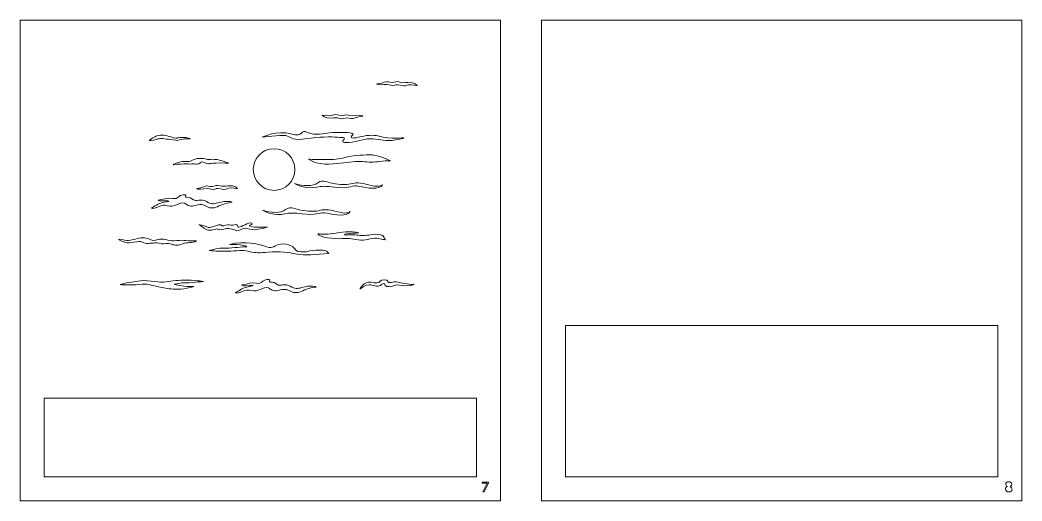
# Model space of a CAD drawing. Header units: millimetres. Extents: x 48 to 1768, y -205 to -5.
# Drawn here: x 1350.8 to 1767.9, y -205 to -5 of the extents above; entities that cross this region are included whole.
import ezdxf

# ---------------------------------------------------------------- set-up
doc = ezdxf.new("R2010")
doc.units = ezdxf.units.MM
doc.header["$MEASUREMENT"] = 0
doc.layers.add('Layer 1', color=7, linetype='Continuous', lineweight=0)

msp = doc.modelspace()

# ---------------------------------------------------------------- linework, layer by layer
at = {"layer": 'Layer 1', "color": 250, "lineweight": 9, "true_color": 0x231f20}
for points, knots in [([(1350.83, -5), (1350.83, -5), (1350.83, -205), (1350.83, -205), (1350.83, -205), (1550.83, -205), (1550.83, -205), (1550.83, -205), (1550.83, -5), (1550.83, -5), (1550.83, -5), (1350.83, -5), (1350.83, -5)], [0, 0, 0, 0, 1, 1, 1, 2, 2, 2, 3, 3, 3, 4, 4, 4, 4]), ([(1567.89, -5), (1567.89, -5), (1567.89, -205), (1567.89, -205), (1567.89, -205), (1767.89, -205), (1767.89, -205), (1767.89, -205), (1767.89, -5), (1767.89, -5), (1767.89, -5), (1567.89, -5), (1567.89, -5)], [0, 0, 0, 0, 1, 1, 1, 2, 2, 2, 3, 3, 3, 4, 4, 4, 4]), ([(1502.44, -30.85), (1503.7, -30.29), (1504.56, -30.96), (1505.78, -30.95), (1507, -30.94), (1507.58, -30.27), (1508.86, -30.78), (1510.13, -31.29), (1511.03, -31), (1512.2, -30.93), (1515.27, -30.74), (1516.23, -32.26), (1516.23, -32.26), (1516.23, -32.26), (1513.9, -31.71), (1512.48, -31.95), (1511.71, -32.08), (1511.18, -32.72), (1509.19, -32.13), (1507.19, -31.54), (1507.33, -32.11), (1506.07, -32.16), (1504.8, -32.22), (1504.3, -31.53), (1502.27, -31.84), (1500.24, -32.16), (1499.19, -31.6), (1499.19, -31.6), (1499.19, -31.6), (1501.18, -31.4), (1502.44, -30.85)], [0, 0, 0, 0, 1, 1, 1, 2, 2, 2, 3, 3, 3, 4, 4, 4, 5, 5, 5, 6, 6, 6, 7, 7, 7, 8, 8, 8, 9, 9, 9, 10, 10, 10, 10]), ([(1480.28, -44.76), (1481.05, -44.62), (1481.57, -43.97), (1483.58, -44.53), (1485.58, -45.1), (1485.43, -44.53), (1486.69, -44.46), (1487.96, -44.38), (1488.47, -45.07), (1490.5, -44.73), (1492.52, -44.38), (1493.58, -44.92), (1493.58, -44.92), (1493.58, -44.92), (1491.59, -45.15), (1490.34, -45.72), (1489.09, -46.3), (1488.21, -45.64), (1487, -45.67), (1485.78, -45.7), (1485.2, -46.37), (1483.93, -45.88), (1482.65, -45.39), (1481.75, -45.69), (1480.58, -45.78), (1477.51, -46.02), (1476.53, -44.51), (1476.53, -44.51), (1476.53, -44.51), (1478.86, -45.02), (1480.28, -44.76)], [0, 0, 0, 0, 1, 1, 1, 2, 2, 2, 3, 3, 3, 4, 4, 4, 5, 5, 5, 6, 6, 6, 7, 7, 7, 8, 8, 8, 9, 9, 9, 10, 10, 10, 10]), ([(1406.65, -53.64), (1406.93, -53.56), (1407.18, -53.45), (1407.39, -53.32), (1409.81, -52.47), (1411.58, -52.95), (1413.57, -53.62), (1415.45, -54.26), (1416.35, -54.07), (1416.43, -54.04), (1416.43, -54.04), (1416.44, -54.04), (1416.44, -54.04), (1418.93, -53.57), (1421.1, -53.95), (1421.81, -54.46), (1419.91, -54.33), (1418.47, -54.47), (1417.05, -54.87), (1415.62, -55.26), (1415.64, -54.86), (1413.44, -54.65), (1411.24, -54.45), (1408.86, -53.97), (1407.49, -54.66), (1406.78, -55.02), (1405.71, -55.09), (1404.64, -55.05), (1405.33, -54.53), (1406.01, -54.06), (1406.65, -53.64)], [0, 0, 0, 0, 1, 1, 1, 2, 2, 2, 3, 3, 3, 4, 4, 4, 5, 5, 5, 6, 6, 6, 7, 7, 7, 8, 8, 8, 9, 9, 9, 10, 10, 10, 10]), ([(1463.57, -52.37), (1469.2, -54.06), (1467.37, -50.08), (1470.56, -51.71), (1473.75, -53.33), (1477.04, -52.07), (1480.86, -51.83), (1484.69, -51.59), (1490.66, -51.69), (1489.24, -52.85), (1487.82, -54.01), (1488.92, -54.46), (1491.71, -53.69), (1494.5, -52.93), (1498.05, -52.71), (1499.78, -53.17), (1505.69, -54.77), (1510.55, -53.93), (1510.55, -53.93), (1510.55, -53.93), (1510.55, -53.94), (1510.53, -53.95), (1510.05, -54.58), (1504.75, -55.46), (1501.97, -54.97), (1499.38, -54.52), (1496.09, -53.94), (1492.89, -54.93), (1489.87, -55.87), (1484.91, -56.42), (1485.13, -55.44), (1485.15, -55.33), (1485.23, -55.21), (1485.38, -55.07), (1486.94, -53.6), (1485.07, -53.91), (1481.86, -53.67), (1478.65, -53.42), (1473.2, -53.89), (1468.35, -54.52), (1463.48, -55.16), (1463.86, -53.36), (1461.41, -53.05), (1458.97, -52.73), (1451.67, -53.67), (1451.67, -53.67), (1451.67, -53.67), (1457.94, -50.68), (1463.57, -52.37)], [0, 0, 0, 0, 1, 1, 1, 2, 2, 2, 3, 3, 3, 4, 4, 4, 5, 5, 5, 6, 6, 6, 7, 7, 7, 8, 8, 8, 9, 9, 9, 10, 10, 10, 11, 11, 11, 12, 12, 12, 13, 13, 13, 14, 14, 14, 15, 15, 15, 16, 16, 16, 16]), ([(1425.34, -62.55), (1426.21, -62.78), (1426.84, -62.21), (1428.02, -62.72), (1429.2, -63.23), (1429.31, -62.94), (1431.15, -62.92), (1432.99, -62.9), (1434.04, -63.14), (1437.8, -64.58), (1437.8, -64.58), (1435.56, -64.29), (1432.35, -64.47), (1429.13, -64.64), (1429.29, -65.13), (1427.64, -64.3), (1425.98, -63.48), (1426.29, -64.38), (1425.28, -64.73), (1424.27, -65.08), (1424.01, -64.76), (1422.41, -64.85), (1420.8, -64.93), (1420.52, -64.74), (1419.05, -64.79), (1417.58, -64.84), (1414.52, -65.16), (1414.52, -65.16), (1414.52, -65.16), (1416.82, -63.85), (1418.34, -63.85), (1419.87, -63.84), (1421.18, -64.05), (1422.13, -63.58), (1423.09, -63.1), (1424.47, -62.33), (1425.34, -62.55)], [0, 0, 0, 0, 1, 1, 1, 2, 2, 2, 3, 3, 3, 4, 4, 4, 5, 5, 5, 6, 6, 6, 7, 7, 7, 8, 8, 8, 9, 9, 9, 10, 10, 10, 11, 11, 11, 12, 12, 12, 12]), ([(1456.59, -58.49), (1461.38, -58.49), (1465.27, -62.37), (1465.27, -67.16), (1465.27, -71.96), (1461.38, -75.84), (1456.59, -75.84), (1451.8, -75.84), (1447.91, -71.96), (1447.91, -67.16), (1447.91, -62.37), (1451.8, -58.49), (1456.59, -58.49)], [0, 0, 0, 0, 1, 1, 1, 2, 2, 2, 3, 3, 3, 4, 4, 4, 4]), ([(1470.89, -62.85), (1470.89, -62.85), (1481.28, -63.54), (1485.1, -62.42), (1488.92, -61.3), (1493.31, -61.14), (1495.96, -61.1), (1496.63, -61.09), (1497.13, -61.09), (1497.57, -61.09), (1500.23, -61.59), (1502.72, -62.44), (1505, -63.48), (1503.53, -63.52), (1502.07, -63.55), (1500.66, -63.8), (1497.97, -64.26), (1496.02, -64.08), (1493.34, -63.82), (1490.67, -63.56), (1487.99, -64.12), (1484.22, -64.55), (1480.45, -64.98), (1474.95, -65.59), (1470.89, -62.85)], [0, 0, 0, 0, 1, 1, 1, 2, 2, 2, 3, 3, 3, 4, 4, 4, 5, 5, 5, 6, 6, 6, 7, 7, 7, 8, 8, 8, 8]), ([(1441.36, -75.1), (1441.36, -75.1), (1439.01, -74.65), (1437.6, -74.95), (1436.84, -75.11), (1436.33, -75.77), (1434.32, -75.26), (1432.3, -74.75), (1432.46, -75.31), (1431.2, -75.42), (1429.94, -75.53), (1429.41, -74.85), (1427.39, -75.25), (1425.38, -75.64), (1424.31, -75.13), (1424.31, -75.13), (1424.31, -75.13), (1426.29, -74.85), (1427.52, -74.25), (1428.76, -73.64), (1429.65, -74.28), (1430.87, -74.21), (1432.09, -74.15), (1432.64, -73.47), (1433.93, -73.92), (1435.22, -74.38), (1436.11, -74.06), (1437.28, -73.94), (1440.34, -73.63), (1441.36, -75.1), (1441.36, -75.1)], [0, 0, 0, 0, 1, 1, 1, 2, 2, 2, 3, 3, 3, 4, 4, 4, 5, 5, 5, 6, 6, 6, 7, 7, 7, 8, 8, 8, 9, 9, 9, 10, 10, 10, 10]), ([(1474.78, -72.68), (1476.8, -70.97), (1479.19, -72.72), (1482.12, -73.12), (1485.04, -73.51), (1487.3, -73.55), (1489.25, -73), (1491.2, -72.46), (1493.6, -72.86), (1497.2, -73.79), (1500.62, -74.67), (1501.7, -73.54), (1501.7, -73.54), (1500.62, -75.84), (1495.17, -74.87), (1491.98, -74.16), (1488.79, -73.44), (1488.69, -75.13), (1483.46, -74.65), (1478.23, -74.18), (1478.55, -74.05), (1475.89, -74.22), (1471.88, -75.28), (1467.92, -74.61), (1465.14, -73), (1468.72, -73.98), (1472.75, -74.39), (1474.78, -72.68)], [0, 0, 0, 0, 1, 1, 1, 2, 2, 2, 3, 3, 3, 4, 4, 4, 5, 5, 5, 6, 6, 6, 7, 7, 7, 8, 8, 8, 9, 9, 9, 9]), ([(1410.37, -80.18), (1408.18, -80.37), (1407.55, -79.89), (1409.41, -79.67), (1411.28, -79.45), (1411.75, -78.86), (1414.31, -79.23), (1416.87, -79.59), (1416.53, -77.82), (1418.79, -77.63), (1421.05, -77.44), (1418.9, -78.8), (1420.19, -78.72), (1421.49, -78.64), (1422.15, -79.11), (1423.03, -79.79), (1423.92, -80.48), (1426.4, -79.24), (1428.39, -80.46), (1430.38, -81.68), (1431.31, -81.49), (1433.15, -81.05), (1437.2, -79.79), (1439.16, -80.75), (1439.16, -80.75), (1439.16, -80.75), (1435.37, -81.35), (1433.62, -82.3), (1431.87, -83.24), (1430.03, -83.45), (1428.56, -82.56), (1427.09, -81.68), (1425.81, -81.45), (1423.43, -82.18), (1421.05, -82.91), (1420.38, -81.6), (1419.33, -81.17), (1418.28, -80.75), (1417.24, -81.17), (1416.03, -81.79), (1414.82, -82.41), (1413.64, -82.5), (1412.21, -82.2), (1410.79, -81.91), (1410.14, -81.85), (1408.08, -82.79), (1406.02, -83.73), (1405.56, -83.19), (1405.56, -83.19), (1405.56, -83.19), (1408, -81.56), (1409.67, -81.04), (1411.34, -80.52), (1412.78, -80.46), (1412.78, -80.46), (1412.78, -80.46), (1412.56, -79.99), (1410.37, -80.18)], [0, 0, 0, 0, 1, 1, 1, 2, 2, 2, 3, 3, 3, 4, 4, 4, 5, 5, 5, 6, 6, 6, 7, 7, 7, 8, 8, 8, 9, 9, 9, 10, 10, 10, 11, 11, 11, 12, 12, 12, 13, 13, 13, 14, 14, 14, 15, 15, 15, 16, 16, 16, 17, 17, 17, 18, 18, 18, 19, 19, 19, 19]), ([(1468.7, -84.24), (1471.63, -84.63), (1473.89, -84.67), (1475.84, -84.12), (1477.79, -83.58), (1480.19, -83.99), (1483.79, -84.91), (1487.39, -85.83), (1488.28, -84.66), (1488.28, -84.66), (1487.21, -86.96), (1481.76, -85.99), (1478.57, -85.28), (1475.38, -84.56), (1475.28, -86.25), (1470.05, -85.77), (1464.81, -85.3), (1465.14, -85.17), (1462.47, -85.34), (1458.46, -86.4), (1454.5, -85.73), (1451.72, -84.12), (1455.31, -85.1), (1459.34, -85.51), (1461.36, -83.8), (1463.39, -82.09), (1465.78, -83.84), (1468.7, -84.24)], [0, 0, 0, 0, 1, 1, 1, 2, 2, 2, 3, 3, 3, 4, 4, 4, 5, 5, 5, 6, 6, 6, 7, 7, 7, 8, 8, 8, 9, 9, 9, 9]), ([(1445.88, -89.52), (1447.55, -88.82), (1447.67, -89.83), (1447.24, -90), (1446.82, -90.19), (1446.17, -90.48), (1446.17, -90.48), (1446.17, -90.48), (1447.38, -91.09), (1448.44, -91.1), (1449.48, -91.11), (1453.83, -91.1), (1453.83, -91.1), (1453.83, -91.1), (1452.21, -91.52), (1450.11, -92.03), (1448.01, -92.54), (1447.05, -91.98), (1445.3, -91.71), (1443.56, -91.44), (1444.07, -91.69), (1442.17, -92.32), (1440.28, -92.95), (1440.38, -91.9), (1439.09, -91.95), (1437.79, -92.01), (1437.54, -91.17), (1435.67, -92.02), (1433.04, -92.61), (1433.4, -91.36), (1431.75, -92.09), (1430.09, -92.81), (1428.28, -92.25), (1427.25, -91.43), (1426.22, -90.62), (1425.32, -90.12), (1425.32, -90.12), (1425.32, -90.12), (1425.33, -90.12), (1425.33, -90.12), (1425.53, -90.15), (1427.14, -90.38), (1428.53, -91.04), (1430.01, -91.75), (1431.7, -90.65), (1433.5, -90.22), (1435.31, -89.8), (1434.17, -91.2), (1436.38, -90.32), (1437.84, -89.73), (1437.99, -90.6), (1439.6, -90.25), (1441.2, -89.91), (1441.47, -90.01), (1441.46, -90.91), (1441.45, -91.81), (1444.21, -90.22), (1445.88, -89.52)], [0, 0, 0, 0, 1, 1, 1, 2, 2, 2, 3, 3, 3, 4, 4, 4, 5, 5, 5, 6, 6, 6, 7, 7, 7, 8, 8, 8, 9, 9, 9, 10, 10, 10, 11, 11, 11, 12, 12, 12, 13, 13, 13, 14, 14, 14, 15, 15, 15, 16, 16, 16, 17, 17, 17, 18, 18, 18, 19, 19, 19, 19]), ([(1395.22, -96.64), (1395.22, -96.64), (1395.22, -96.64), (1395.23, -96.64), (1395.31, -96.66), (1396.2, -96.88), (1398.1, -96.29), (1400.1, -95.68), (1402.02, -95.08), (1404.42, -95.99), (1405.33, -96.59), (1406.92, -96.96), (1408.34, -96.29), (1409.75, -95.63), (1413.05, -96.91), (1414.9, -96.76), (1416.75, -96.61), (1417.75, -96.83), (1418.95, -96.75), (1420.15, -96.66), (1421.46, -96.93), (1424.24, -96.89), (1422.64, -97.9), (1420.48, -97.21), (1418.48, -98.09), (1416.49, -98.96), (1415.66, -98.72), (1413.83, -98.26), (1412.01, -97.78), (1412.09, -97.78), (1410.66, -98), (1409.22, -98.23), (1408.44, -97.46), (1406.85, -97.65), (1405.27, -97.84), (1403.2, -98.15), (1401.85, -97.42), (1400.5, -96.7), (1400.41, -97.18), (1398.2, -97.33), (1395.99, -97.48), (1396, -97.88), (1394.59, -97.45), (1393.18, -97.01), (1393.27, -96.8), (1391.84, -96.31), (1392.56, -95.81), (1394.08, -96.56), (1395.22, -96.64)], [0, 0, 0, 0, 1, 1, 1, 2, 2, 2, 3, 3, 3, 4, 4, 4, 5, 5, 5, 6, 6, 6, 7, 7, 7, 8, 8, 8, 9, 9, 9, 10, 10, 10, 11, 11, 11, 12, 12, 12, 13, 13, 13, 14, 14, 14, 15, 15, 15, 16, 16, 16, 16]), ([(1474.81, -93.89), (1474.81, -93.89), (1478.13, -94.31), (1481.22, -93.79), (1484.32, -93.27), (1488.47, -92.59), (1491.91, -93.48), (1488.29, -93.7), (1485.54, -93.96), (1485.94, -94.28), (1486.34, -94.59), (1488.32, -94.18), (1490.23, -94.38), (1492.14, -94.57), (1494.71, -94.76), (1496.76, -94.27), (1498.82, -93.78), (1501.23, -94.41), (1501.23, -94.41), (1501.23, -94.41), (1501.46, -94.5), (1501.83, -94.61), (1502.21, -95.2), (1502.58, -95.79), (1502.93, -96.39), (1502.18, -96.33), (1501.43, -96.2), (1500.65, -95.97), (1497.33, -95.01), (1495.52, -96.84), (1492.65, -96.52), (1489.78, -96.19), (1488.06, -95.55), (1484.83, -95.87), (1481.61, -96.19), (1475.51, -95.39), (1474.81, -93.89)], [0, 0, 0, 0, 1, 1, 1, 2, 2, 2, 3, 3, 3, 4, 4, 4, 5, 5, 5, 6, 6, 6, 7, 7, 7, 8, 8, 8, 9, 9, 9, 10, 10, 10, 11, 11, 11, 12, 12, 12, 12]), ([(1466.14, -102.33), (1462.61, -101.56), (1458.9, -101.09), (1454.11, -101.52), (1450.28, -101.85), (1449.37, -101.98), (1446.25, -101.24), (1442.64, -100.4), (1441.96, -101.11), (1436.94, -101.15), (1431.92, -101.2), (1429.89, -100.75), (1429.62, -100.88), (1429.62, -100.88), (1433.03, -99.85), (1434.75, -99.88), (1439.05, -99.93), (1441.88, -99.41), (1444.55, -99.33), (1447.11, -99.27), (1442, -98.07), (1438.08, -98.34), (1444.43, -96.63), (1450.63, -98.17), (1453.48, -99.26), (1456.33, -100.34), (1456.46, -98.53), (1459.45, -98.17), (1462.43, -97.81), (1465.19, -99.44), (1465.5, -100.61), (1465.82, -101.79), (1469.66, -101.42), (1469.66, -101.42), (1469.66, -101.42), (1474.69, -100.03), (1478.07, -101), (1478.54, -101.14), (1479, -101.76), (1479.32, -102.12), (1474.31, -102.47), (1468.94, -102.94), (1466.14, -102.33)], [0, 0, 0, 0, 1, 1, 1, 2, 2, 2, 3, 3, 3, 4, 4, 4, 5, 5, 5, 6, 6, 6, 7, 7, 7, 8, 8, 8, 9, 9, 9, 10, 10, 10, 11, 11, 11, 12, 12, 12, 13, 13, 13, 14, 14, 14, 14]), ([(1423.22, -115.81), (1419.12, -117.11), (1415.87, -116.99), (1413.7, -116.84), (1411.53, -116.69), (1409.75, -116.17), (1407.67, -115.75), (1405.59, -115.33), (1403.81, -114.52), (1400.44, -114.97), (1397.07, -115.42), (1392.49, -115.03), (1392.49, -115.03), (1392.49, -115.03), (1395.47, -114.03), (1400.92, -113.46), (1404.8, -113.05), (1409.15, -114.46), (1411.59, -113.94), (1414.03, -113.43), (1417.19, -113.19), (1419.84, -113.16), (1422.5, -113.13), (1427.2, -113.7), (1427.2, -113.7), (1427.2, -113.7), (1420.93, -114.46), (1419.48, -114.3), (1418.04, -114.15), (1415.02, -114.91), (1415.02, -114.91), (1415.02, -114.91), (1419.57, -116.05), (1423.22, -115.81)], [0, 0, 0, 0, 1, 1, 1, 2, 2, 2, 3, 3, 3, 4, 4, 4, 5, 5, 5, 6, 6, 6, 7, 7, 7, 8, 8, 8, 9, 9, 9, 10, 10, 10, 11, 11, 11, 11]), ([(1445.16, -115.55), (1442.97, -115.74), (1442.44, -115.14), (1444.31, -114.92), (1446.18, -114.7), (1446.65, -114.11), (1449.2, -114.47), (1451.76, -114.84), (1451.43, -113.07), (1453.68, -112.88), (1455.94, -112.69), (1453.8, -114.05), (1455.09, -113.97), (1456.39, -113.89), (1457.05, -114.35), (1457.93, -115.04), (1458.81, -115.73), (1461.3, -114.49), (1463.29, -115.71), (1465.28, -116.93), (1466.21, -116.74), (1468.05, -116.29), (1472.1, -115.04), (1474.06, -116), (1474.06, -116), (1474.06, -116), (1470.27, -116.6), (1468.52, -117.55), (1466.77, -118.49), (1464.93, -118.7), (1463.46, -117.81), (1461.99, -116.93), (1460.7, -116.7), (1458.33, -117.43), (1455.95, -118.16), (1455.28, -116.85), (1454.23, -116.42), (1453.17, -116), (1452.14, -116.42), (1450.93, -117.04), (1449.72, -117.65), (1448.54, -117.74), (1447.11, -117.45), (1445.69, -117.16), (1445.04, -117.1), (1442.98, -118.04), (1440.92, -118.98), (1440.46, -118.44), (1440.46, -118.44), (1440.46, -118.44), (1442.9, -116.81), (1444.57, -116.29), (1446.24, -115.77), (1447.92, -115.45), (1447.92, -115.45), (1447.92, -115.45), (1447.35, -115.36), (1445.16, -115.55)], [0, 0, 0, 0, 1, 1, 1, 2, 2, 2, 3, 3, 3, 4, 4, 4, 5, 5, 5, 6, 6, 6, 7, 7, 7, 8, 8, 8, 9, 9, 9, 10, 10, 10, 11, 11, 11, 12, 12, 12, 13, 13, 13, 14, 14, 14, 15, 15, 15, 16, 16, 16, 17, 17, 17, 18, 18, 18, 19, 19, 19, 19]), ([(1500.7, -115.34), (1499.62, -116.16), (1497.84, -115.17), (1496.21, -115.07), (1494.59, -114.97), (1492.27, -116.91), (1492.27, -116.91), (1492.27, -116.91), (1493.88, -113.57), (1497.03, -114.07), (1498.71, -114.32), (1500.18, -114.51), (1500.71, -113.62), (1501.25, -112.73), (1504.1, -113.02), (1503.89, -113.57), (1503.68, -114.13), (1504.84, -114.24), (1505.5, -114.09), (1506.02, -113.98), (1506.95, -113.76), (1508.26, -113.98), (1508.59, -114.04), (1509.28, -114.22), (1509.38, -114.26), (1511.29, -114.88), (1514.85, -114.98), (1514.85, -114.98), (1514.85, -114.98), (1512.52, -115.86), (1510.2, -115.44), (1507.88, -115.01), (1507.98, -115.11), (1505.93, -115.63), (1503.88, -116.16), (1502.45, -115.63), (1502.7, -114.99), (1502.95, -114.36), (1501.78, -114.52), (1500.7, -115.34)], [0, 0, 0, 0, 1, 1, 1, 2, 2, 2, 3, 3, 3, 4, 4, 4, 5, 5, 5, 6, 6, 6, 7, 7, 7, 8, 8, 8, 9, 9, 9, 10, 10, 10, 11, 11, 11, 12, 12, 12, 13, 13, 13, 13]), ([(1757.89, -195.02), (1757.89, -195.02), (1577.89, -195.02), (1577.89, -195.02), (1577.89, -195.02), (1577.89, -132.04), (1577.89, -132.04), (1577.89, -132.04), (1757.89, -132.04), (1757.89, -132.04), (1757.89, -132.04), (1757.89, -195.02), (1757.89, -195.02)], [0, 0, 0, 0, 1, 1, 1, 2, 2, 2, 3, 3, 3, 4, 4, 4, 4]), ([(1540.83, -195.02), (1540.83, -195.02), (1360.83, -195.02), (1360.83, -195.02), (1360.83, -195.02), (1360.83, -162.2), (1360.83, -162.2), (1360.83, -162.2), (1540.83, -162.2), (1540.83, -162.2), (1540.83, -162.2), (1540.83, -195.02), (1540.83, -195.02)], [0, 0, 0, 0, 1, 1, 1, 2, 2, 2, 3, 3, 3, 4, 4, 4, 4]), ([(1545.82, -197.52), (1545.82, -197.52), (1544.02, -201.28), (1544.02, -201.28), (1544.02, -201.28), (1543.44, -201.28), (1543.44, -201.28), (1543.44, -201.28), (1545.24, -197.63), (1545.24, -197.63), (1545.24, -197.63), (1545.24, -197.61), (1545.24, -197.61), (1545.24, -197.61), (1543.22, -197.61), (1543.22, -197.61), (1543.22, -197.61), (1543.22, -197.15), (1543.22, -197.15), (1543.22, -197.15), (1545.82, -197.15), (1545.82, -197.15), (1545.82, -197.15), (1545.82, -197.52), (1545.82, -197.52)], [0, 0, 0, 0, 1, 1, 1, 2, 2, 2, 3, 3, 3, 4, 4, 4, 5, 5, 5, 6, 6, 6, 7, 7, 7, 8, 8, 8, 8]), ([(1762.41, -201.28), (1761.62, -201.28), (1761, -200.8), (1761, -200.08), (1761, -199.58), (1761.32, -199.21), (1761.84, -199.01), (1761.84, -199.01), (1761.84, -198.99), (1761.84, -198.99), (1761.33, -198.75), (1761.16, -198.38), (1761.16, -198.03), (1761.16, -197.51), (1761.56, -197.01), (1762.36, -197.01), (1763.08, -197.01), (1763.63, -197.45), (1763.63, -198.11), (1763.63, -198.46), (1763.44, -198.82), (1762.98, -199.04), (1762.98, -199.04), (1762.97, -199.05), (1762.97, -199.05), (1763.48, -199.27), (1763.79, -199.64), (1763.79, -200.16), (1763.79, -200.76), (1763.27, -201.28), (1762.41, -201.28)], [0, 0, 0, 0, 1, 1, 1, 2, 2, 2, 3, 3, 3, 4, 4, 4, 5, 5, 5, 6, 6, 6, 7, 7, 7, 8, 8, 8, 9, 9, 9, 10, 10, 10, 10])]:
    msp.add_open_spline(points, degree=3, knots=knots, dxfattribs=at)

doc.saveas('drawing.dxf')
